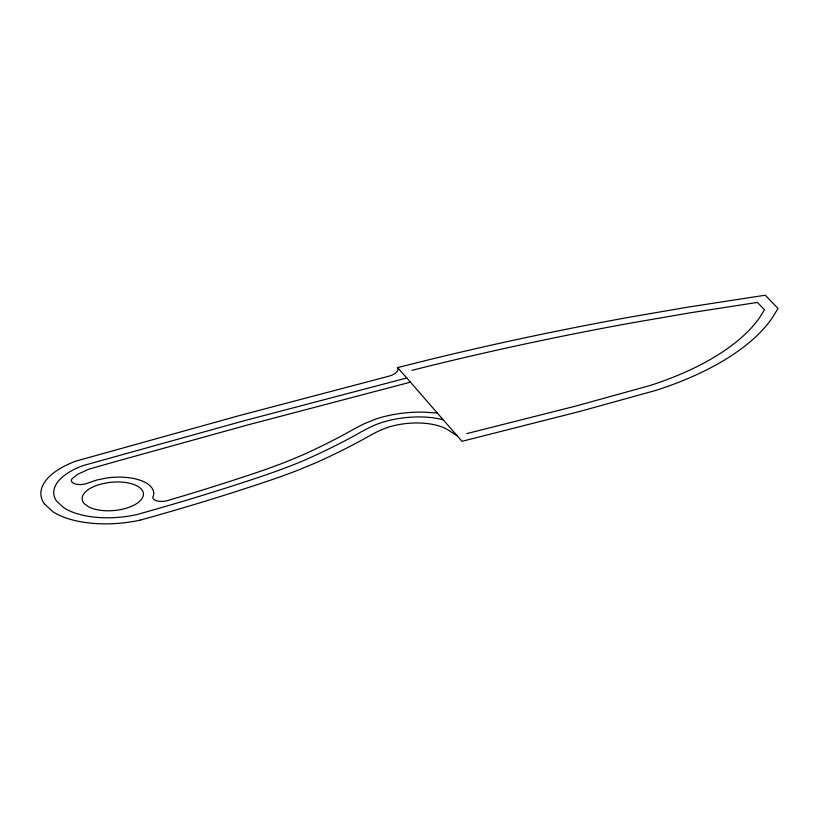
<?xml version="1.0" encoding="UTF-8"?>
<svg xmlns="http://www.w3.org/2000/svg" width="819" height="819" viewBox="0 0 819 819"><rect width="100%" height="100%" fill="white"/><g stroke="black" fill="none" stroke-linecap="round" stroke-linejoin="round"><path stroke-width="1.23" d="M140.192 520.126L152.354 516.728A1396.999 645.065 -5.2 0 0 268.192 480.958A442.854 204.484 -5.2 0 0 299.795 469.471L315.561 462.919A546.068 252.139 -5.2 0 0 364.905 438.421L369.594 435.8A149.468 69.011 -5.2 0 1 379.627 430.579L386.977 427.631A46.458 21.458 -5.2 0 1 447.379 429.494L457.452 436.087M466.81 433.609L575.481 406.152L650.081 385.514A233.507 107.821 -5.2 0 0 759.408 317.915L764.496 309.797L757.432 302.416L690.755 312.715L631.879 322.87A1674.425 773.167 -5.2 0 0 430.231 365.776L411.896 370.362M443.192 419.768L406.808 377.989L243.847 420.823L82.873 465.663A63.585 29.361 -5.2 0 0 56.746 501.279L63.79 507.729A63.585 29.361 -5.2 0 0 136.394 514.68A1383.813 638.974 -5.2 0 0 261.814 476.279A430.599 198.833 -5.2 0 0 302.416 461.138A533.64 246.406 -5.2 0 0 355.784 434.92L358.241 433.579A162.275 74.928 -5.2 0 1 373.495 425.634A59.306 27.385 -5.2 0 1 438.585 418.693L443.192 419.768L462.018 441.308L580.313 411.302L656.162 390.305A246.335 113.739 -5.2 0 0 771.478 319L778.05 308.517L765.304 295.209L688.267 307.074L628.941 317.301A1687.232 779.084 -5.2 0 0 425.747 360.534L397.563 367.588A15.111 6.972 -5.2 0 1 388.452 376.31L238.82 415.735L75.962 461.107A76.536 35.34 -5.2 0 0 44.472 503.982M410.524 382.145L247.87 424.907L113.81 462.07L88.411 469.318L77.866 474.211L72.123 478.634A10.248 4.73 -5.2 0 0 75.368 483.978A10.248 4.73 -5.2 0 0 87.807 483.087L97.051 479.934L107.371 477.897A41.083 18.97 -5.2 0 1 153.409 495.925L152.866 496.764A10.248 4.73 -5.2 0 0 166.922 500.757L174.457 498.536A1373.146 634.049 -5.2 0 0 256.705 472.532A420.802 194.308 -5.2 0 0 286.752 461.609L301.116 455.64A523.699 241.82 -5.2 0 0 348.484 432.115L352.866 429.668A172.533 79.668 -5.2 0 1 364.455 423.638L375.645 419.113A69.584 32.125 -5.2 0 1 424.682 412.192L437.192 413.022M44.482 503.972L52.959 511.742A76.443 35.299 -5.2 0 0 140.192 520.126M397.563 367.588L406.808 377.989M108.732 482.545L101.013 484.07A30.743 14.199 -5.2 0 0 84.5 503.869L88.513 506.797A30.743 14.199 -5.2 0 0 141.134 499.774A30.743 14.199 -5.2 0 0 108.732 482.545"/></g></svg>
